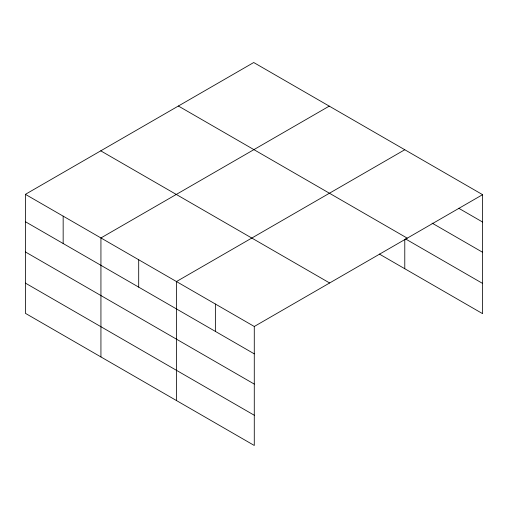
<?xml version="1.0" encoding="UTF-8"?>
<svg xmlns="http://www.w3.org/2000/svg" width="508" height="508" viewBox="0 0 508 508"><rect width="100%" height="100%" fill="white"/><g stroke="black" fill="none" stroke-linecap="round" stroke-linejoin="round"><path stroke-width="0.76" d="M379.374 254.064L482.6 313.658L482.6 194.666L253.721 62.522L25.4 194.342L25.4 313.334L254.279 445.478L254.279 326.485L25.4 194.342M329.248 106.128L100.933 237.947L100.933 356.94M404.781 149.739L176.46 281.553L176.46 400.552M254.279 326.485L482.6 194.666M458.705 208.248L482.6 222.047M432.086 223.114L482.6 252.279M178.371 106.02L407.257 238.163M405.46 238.893L482.6 283.426M100.743 150.838L329.629 282.981M25.4 221.717L254.279 353.86M25.4 251.949L254.279 384.092M25.4 283.102L254.279 415.246M404.781 239.274L404.781 268.732M215.373 304.019L215.373 331.4M138.697 259.753L138.697 287.128M63.163 216.141L63.163 243.523"/></g></svg>
